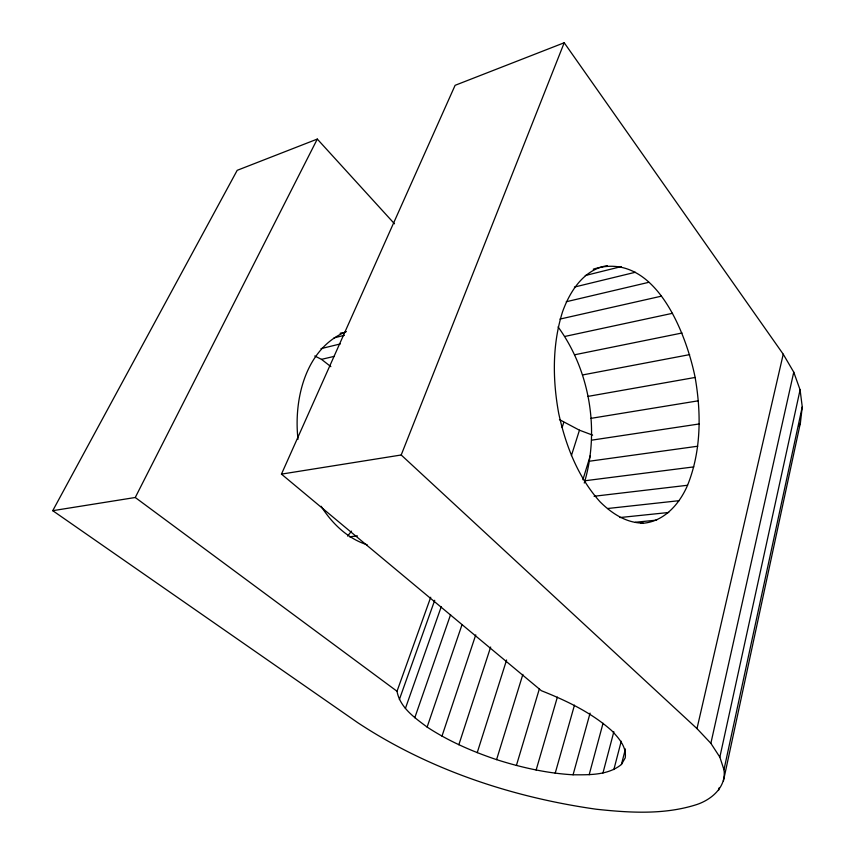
<?xml version="1.0" encoding="UTF-8"?>
<svg xmlns="http://www.w3.org/2000/svg" width="855" height="855" viewBox="0 0 855 855"><rect width="100%" height="100%" fill="white"/><g stroke="black" fill="none" stroke-linecap="round" stroke-linejoin="round"><path stroke-width="1.28" d="M394.486 223.796L317.301 139.076L237.188 170.327L52.743 510.681L357.732 722.678C428.932 769.692 512.017 797.245 596.17 809.215C629.665 812.806 664.57 815.018 697.092 804.437C711.841 799.404 726.504 786.846 723.971 769.746L802.257 406.841L800.088 389.848L793.761 372.16L783.233 354.205L564.215 42.75L455.106 85.318L281.455 474.119L541.386 690.712C566.491 700.694 591.414 712.525 611.731 730.672C618.742 738.068 626.715 746.832 625.24 757.84L621.425 764.488C607.98 775.41 589.469 774.844 573.074 774.79C547.018 773.283 521.4 767.534 496.584 759.635C472.291 751.46 448.586 741.178 427.126 727.071C414.728 717.794 399.948 707.577 397.019 691.257L430.717 597.239M640.577 523.388C662.999 522.875 679.308 504.6 687.559 485.266C701.292 451.162 701.357 413.221 695.136 377.45C685.87 331.804 653.851 249.788 593.263 269.186M584.264 483.043C599.879 430.941 590.089 370.963 558.069 326.899M723.437 780.914L800.419 422.798L802.257 406.841M718.521 790.48L719.087 787.872M723.971 769.746L719.846 757.145L800.088 389.848M719.846 757.145L710.868 743.326L793.761 372.16M710.868 743.326L696.985 728.599L783.233 354.205M621.425 764.488L625.422 748.969M613.858 769.586L621.232 741.21M602.946 773.016L613.847 731.72M589.17 774.748L603.042 723.266M573.074 774.79L590.078 713.134M555.205 773.198L574.464 705.161M536.128 770.056L557.364 697.124M516.399 765.482L539.366 688.852M496.584 759.635L522.865 674.392M582.886 479.73L590.335 455.565M477.218 752.667L506.598 659.985M571.407 455.587L579.455 430.193L559.437 419.581M458.836 744.769L490.652 647.043M562.13 427.468L563.776 422.391M441.971 736.155L475.765 634.859M427.126 727.071L461.935 624.952M414.782 717.751L450.585 614.649M405.388 708.474L441.244 606.74M399.36 699.54L434.714 600.285M799.019 426.442L800.419 422.798M281.455 474.119L401.198 454.988L564.215 42.75M52.743 510.681L135.261 497.492L317.301 139.076M347.622 536.085L351.512 531.115M346.393 331.558C305.524 348.177 293.511 399.274 298 439.288M607.371 265.649C583.997 269.282 570.018 291.063 562.59 311.669C552.148 344.544 552.554 379.77 558.71 413.435C565.668 445.498 577.927 477.218 600.135 501.896C611.763 513.428 626.298 523.057 643.227 523.132M340.119 333.29L342.705 332.638M334.049 337.885L344.362 335.32M585.258 275.534L621.361 266.568M320.999 348.637L340.29 343.945M574.378 287.077L635.351 272.264M314.747 355.99L321.512 359.357L334.348 356.332M566.245 301.74L648.817 282.31M559.95 319.086L661.332 296.183M565.005 336.41L672.511 313.304M574.784 354.75L682.034 333.001M582.522 374.96L689.643 354.622M587.994 396.389L695.136 377.45M591.062 418.341L698.364 400.792M591.628 440.175L699.24 423.952M589.661 461.187L697.712 446.225M585.183 480.724L693.8 466.894M594.097 496.263L687.559 485.266M349.492 536.79L357.433 535.925M607.574 508.522L679.137 500.677M619.939 517.542L668.728 512.487M635.383 522.255L656.629 520.129M367.18 544.774C347.579 538.629 331.943 523.356 321.149 506.278M579.455 430.193L592.633 435.131M135.261 497.492L397.019 691.257M321.512 359.357L330.864 366.656M401.198 454.988L696.985 728.599"/></g></svg>
